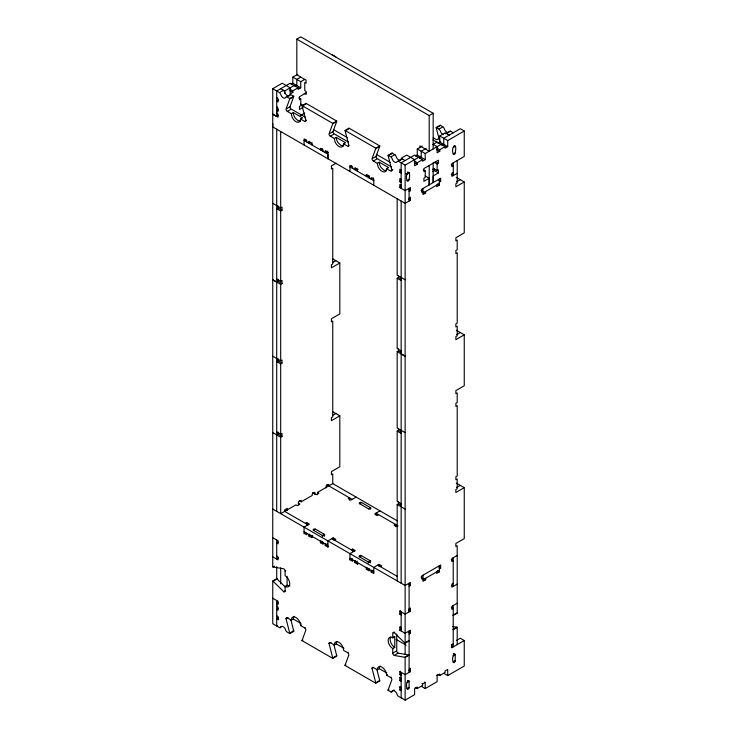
<?xml version="1.0" encoding="UTF-8"?>
<svg xmlns="http://www.w3.org/2000/svg" width="737" height="737" viewBox="0 0 737 737"><rect width="100%" height="100%" fill="white"/><g stroke="black" fill="none" stroke-linecap="round" stroke-linejoin="round"><path stroke-width="1.11" d="M272.745 123.733L272.745 126.921L405.129 203.348L410.417 200.298L410.417 197.24L409.099 198.004M425.221 175.95L429.192 178.243L429.192 184.867L429.192 165.503M433.163 148.948L433.163 113.277L429.192 115.571L429.192 151.242L419.924 145.889L419.924 147.925M291.299 113.682L293.289 112.54L302.557 117.892L300.567 119.035L299.784 121.559A6.55 3.786 60 0 1 292.092 117.109L291.299 113.682L287.329 111.398A1.87 1.078 60 0 1 286.002 109.104L289.733 98.951A1.879 1.087 60 0 0 289.788 98.546L293.759 96.252L290.581 94.483L289.724 94.944A3.749 2.165 60 0 1 287.218 95.534A3.749 2.165 60 0 1 284.722 92.051M334.303 138.51L336.284 137.368L345.552 142.72L343.571 143.862L342.788 146.387A6.55 3.786 60 0 1 335.086 141.937L334.303 138.51L330.333 136.216A1.87 1.078 60 0 1 329.006 133.931L332.737 123.779A1.879 1.087 60 0 0 332.792 123.374L336.763 121.08L306.048 103.346L302.078 105.64A1.889 1.087 60 0 0 302.133 106.11L305.864 120.564A1.87 1.078 60 0 1 304.538 121.329L300.567 119.035M377.307 163.338L379.288 162.195L388.556 167.548L386.575 168.69L385.792 171.214A6.55 3.786 60 0 1 378.09 166.765L377.307 163.338L373.337 161.044A1.87 1.078 60 0 1 372.01 158.75L375.741 148.607A1.879 1.087 60 0 0 375.796 148.201L379.767 145.908L349.052 128.174L345.082 130.467A1.889 1.087 60 0 0 345.137 130.937L348.868 145.392L348.205 145.769M409.099 687.851C406.87 692.752 405.691 684.664 407.11 682.444A1.4 0.811 -60 0 1 408.105 680.721A1.4 0.811 -60 0 1 409.099 681.301L409.099 687.851L408.105 687.28M455.208 661.236C452.988 666.128 451.799 658.04 453.227 655.819A1.4 0.811 -60 0 1 454.213 654.097A1.4 0.811 -60 0 1 455.208 654.677L455.208 661.236L454.213 660.656M286.665 108.717L289.973 106.81L293.704 96.658A1.879 1.087 60 0 0 293.759 96.252M329.669 133.544L332.977 131.637L336.708 121.485A1.879 1.087 60 0 0 336.763 121.08M372.673 158.372L375.981 156.465L379.712 146.313A1.879 1.087 60 0 0 379.767 145.908M333.907 644.783L336.708 655.626A1.87 1.078 60 0 1 336.763 656.096L332.792 658.39L302.078 640.656A1.87 1.078 60 0 1 302.133 640.25L305.864 630.098A1.87 1.078 60 0 0 304.538 627.813L300.567 625.52A6.55 3.786 60 0 0 295.933 617.495A6.55 3.786 60 0 0 291.299 620.167L287.329 617.873A1.87 1.078 60 0 0 286.002 618.638L289.733 633.092A1.87 1.078 60 0 1 289.788 633.562L293.759 631.268A1.87 1.078 60 0 0 293.704 630.798L290.912 619.955M376.911 669.611L379.712 680.454A1.87 1.078 60 0 1 379.767 680.924L375.796 683.217L345.082 665.483A1.87 1.078 60 0 1 345.137 665.078L348.859 654.926A1.87 1.078 60 0 0 347.542 652.632L343.571 650.347A6.55 3.786 60 0 0 338.937 642.314A6.55 3.786 60 0 0 334.303 644.995L330.333 642.701A1.87 1.078 60 0 0 329.006 643.465L332.737 657.92A1.87 1.078 60 0 1 332.792 658.39M415.272 687.409L417.262 688.561L417.262 687.031L414.609 688.561L414.609 694.669L405.129 700.15L398.358 696.244A1.87 1.078 60 0 1 397.114 694.503A3.74 2.165 60 0 0 394.617 691.03A3.74 2.165 60 0 0 392.121 691.619A1.87 1.078 60 0 1 390.877 691.923L388.086 690.311A1.87 1.078 60 0 1 388.141 689.906L391.863 679.754A1.87 1.078 60 0 0 390.546 677.46L386.566 675.166A6.55 3.786 60 0 0 381.941 667.142A6.55 3.786 60 0 0 377.307 669.822L373.327 667.529A1.87 1.078 60 0 0 372.01 668.293L375.741 682.748A1.87 1.078 60 0 1 375.796 683.217M445.249 133.738L446.106 133.277L449.294 135.055M304.224 93.359L306.076 94.428L306.076 91.37L304.759 90.605L304.759 82.452L306.076 83.217L306.076 80.158L296.818 74.815L296.818 39.144L300.788 36.85L433.163 113.277M285.081 586.827L277.094 578.987A1.87 1.078 60 0 0 276.716 578.702L272.745 580.996A1.87 1.078 60 0 1 273.123 581.281L283.773 591.737A1.87 1.078 60 0 0 285.099 590.973L285.099 586.385A6.55 3.786 60 0 0 289.733 583.713A6.55 3.786 60 0 0 285.099 575.689L285.099 571.101A1.87 1.078 60 0 0 283.773 568.807L273.123 566.965A1.87 1.078 60 0 1 272.745 566.808L272.745 88.707L282.234 83.226L290.175 87.814L290.175 93.931L292.819 92.401L292.819 90.872L298.117 87.814L298.117 89.343L300.76 87.814L300.76 81.696L292.819 77.118L292.819 83.226L300.76 87.814M292.819 77.118L297.785 74.253M300.76 77.118L296.79 79.412L296.79 85.52L295.03 86.542M291.06 84.248L292.819 83.226M280.171 92.226L283.478 90.319L284.731 92.061M280.686 88.707L284.657 91.001L294.146 85.52M300.76 81.696L304.74 79.412M277.379 97.754L276.716 98.132L278.042 98.896L278.042 101.955L276.716 101.19L278.706 100.048M272.745 88.707L279.507 92.613L280.76 94.354A3.749 2.165 60 0 0 283.248 97.828A3.749 2.165 60 0 0 285.753 97.229L290.304 95.027M289.733 98.951L293.04 97.044M277.711 106.985L276.716 107.556L278.042 108.321L278.042 111.379L276.716 110.614L278.374 109.656M306.26 92.798L299.462 96.722L299.462 99.781L300.788 99.016L300.788 105.64L299.462 106.404L299.462 109.463L302.99 107.418M277.379 113.037L276.716 113.415L278.042 114.18L278.042 117.238L272.745 114.18L276.716 116.474L278.485 115.46M287.329 111.398L290.636 109.481M302.796 105.732L306.104 103.816A1.889 1.087 60 0 1 306.048 103.346M300.337 115.58L304.759 113.028M305.201 120.951L306.528 120.186M332.737 123.779L336.044 121.872M305.837 139.404L304.077 140.426L327.901 154.18L327.901 158.768L327.901 152.651L325.257 151.122L325.257 152.651L327.735 151.223M310.581 142.269L308.932 143.227L308.932 141.697L309.595 141.32M308.932 141.697L311.576 143.227L312.239 142.84M312.571 144.185L311.576 144.756L311.576 143.227M330.333 136.216L333.64 134.309M346.464 130.173L349.108 128.643A1.889 1.087 60 0 1 349.052 128.174M322.391 148.708L320.402 149.851L320.402 148.321L323.046 149.851L323.046 151.38M325.257 151.122L325.92 150.744M327.901 152.651L328.564 152.273M336.09 163.209L331.429 165.899L331.429 168.957L332.755 168.193L332.755 263.984L331.429 264.749L331.429 267.807L339.821 262.971L339.821 313.925L331.429 318.762L331.429 321.82L332.755 321.056L332.755 416.847L331.429 417.612L331.429 420.67L339.821 415.834L339.821 466.779L331.429 471.625L331.429 474.683L332.755 473.919L332.755 483.601L317.536 492.39L317.536 494.684M272.764 203.338L280.686 207.935L282.013 207.171L282.013 210.229L280.686 210.994L276.716 208.7L278.042 207.935L282.013 210.229M375.741 148.607L379.048 146.7M351.733 165.899L349.964 166.921L373.797 180.676M357.307 168.285L354.819 169.722L354.819 168.193L355.483 167.815M354.819 168.193L357.473 169.722L358.127 169.344M373.337 161.044L376.644 159.137M386.575 168.69L390.546 170.984A1.87 1.078 60 0 0 391.863 170.219L388.141 155.765A1.889 1.087 60 0 1 388.086 155.295L392.056 153.001L395.235 154.908L396.091 156.355A3.749 2.165 60 0 0 398.588 159.837A3.749 2.165 60 0 0 401.085 159.238L402.338 158.934M440.662 142.048L439.998 142.425L436.276 127.971A1.889 1.087 60 0 1 436.221 127.501L440.192 125.207L443.37 127.114L444.227 128.56A3.749 2.165 60 0 0 447.506 132.356M389.458 155L391.283 153.95M391.448 153.858L392.112 153.471A1.889 1.087 60 0 1 392.056 153.001M436.276 127.971L438.257 126.828M438.92 126.442L439.584 126.064M391.531 156.53L394.848 154.613M436.221 127.501L439.012 129.113L442.32 127.206M368.279 175.203L366.298 176.346L366.298 174.816L366.952 174.439M366.298 174.816L368.942 176.346L369.606 175.968M417.262 148.957L425.203 153.545L425.203 159.662L417.262 155.074L417.262 148.957L422.227 146.092M451.237 164.756L453.227 165.899L451.901 166.663L451.901 163.605L464.255 156.474L464.255 131.002L447.709 140.555L447.709 146.663L439.768 142.075L439.768 135.967L445.277 132.78L449.257 135.074M369.606 177.488L368.942 177.875L368.942 176.346M388.086 155.295L391.264 157.202L392.121 158.648A3.749 2.165 60 0 0 394.617 162.122A3.749 2.165 60 0 0 397.114 161.532L401.674 159.321M447.156 133.056L450.473 131.149L453.264 132.761M438.681 138.602L436.691 139.754L433.163 137.718M373.466 177.81L371.144 179.146L371.144 177.617L373.797 179.146L373.797 185.263M426.198 148.386L421.232 151.251L421.232 157.368L419.464 158.381M432.702 144.627L437.115 142.075L445.056 146.663L445.056 148.192L447.709 146.663M415.493 156.087L417.262 155.074M437.999 143.098L439.768 142.075M391.2 170.597L392.858 169.648M405.129 654.511L405.129 165.134L418.588 157.368M425.203 153.545L441.085 144.369M441.97 145.392L443.738 144.369L443.738 138.261L460.284 128.708L464.255 131.002M401.158 169.98L399.832 169.215L399.832 172.274L401.49 171.316M414.286 160.998L417.262 162.711L422.559 159.662L422.559 161.191L425.203 159.662M436.783 147.999L439.768 149.722L445.056 146.663M417.262 162.711L417.262 164.24L414.609 165.77L414.609 159.662L406.667 155.074L401.158 158.262L405.129 160.546M439.768 149.722L439.768 151.251L437.115 152.78L437.115 146.663L433.144 144.369M453.264 147.538L455.245 146.387L454.259 145.815M401.158 179.404L399.832 178.64L399.832 181.698L401.49 180.74M407.11 180.547L409.099 179.404C411.642 166.94 404.226 173.517 407.11 180.547A1.4 0.811 -60 0 0 408.105 181.127A1.4 0.811 -60 0 0 409.099 179.404M453.264 153.904L455.245 152.762C457.723 140.316 450.353 146.912 453.227 153.922A1.4 0.811 -60 0 0 454.213 154.503A1.4 0.811 -60 0 0 455.208 152.78M429.192 178.243L423.895 181.302L423.895 178.243L425.221 177.479L425.221 170.855L423.895 171.62L423.895 168.561L438.46 160.159L438.46 163.218L437.133 163.983L434.157 162.26M409.099 191.38L410.417 190.616L410.417 187.557L405.129 190.616L399.832 187.557L401.49 186.599M432.72 171.62L434.489 170.606L434.489 168.561M433.163 168.312L437.133 170.606L438.46 169.842L438.46 172.891L433.163 175.95L433.163 182.573L433.163 162.794M453.227 172.522L451.901 173.287L451.901 176.346L457.235 173.269M439.335 182.076L440.662 181.311L440.662 178.253L421.684 189.206L421.684 192.265L423.01 191.5L421.02 190.349M423.001 193.03L439.326 183.605M425.654 191.5L425.654 193.03L423.01 194.559L423.001 188.451M439.326 179.017L439.335 185.134L436.682 186.654L436.682 185.134M276.716 282.078L278.042 281.313L282.013 283.607L282.013 280.548L280.686 281.313L276.716 279.019M456.562 181.809L460.284 179.662M276.734 282.068L272.745 279.784L280.686 284.371L282.013 283.607M452.85 615.183A1.87 1.078 60 0 0 453.227 615.469L457.198 613.175L457.198 545.758L455.871 546.522L455.871 543.464L464.255 538.627L464.255 487.673L455.871 492.509L455.871 489.46L457.198 488.695L457.198 479.013L455.89 479.769L455.89 476.71L457.216 475.945L457.216 405.626L455.89 406.391L455.89 403.332L457.198 402.577L457.198 392.904L455.871 393.659L455.871 390.61L464.255 385.764L464.255 334.81L455.871 339.656L455.871 336.597L457.198 335.832L457.198 326.15L455.89 326.906L455.89 323.847L457.216 323.082L457.216 252.763L455.89 253.528L455.89 250.469L457.198 249.723L457.198 240.041L455.871 240.806L455.871 237.747L464.255 232.901L464.255 181.947L455.871 186.793L455.871 183.734L457.198 182.969L457.235 160.528M333.05 262.289L335.842 260.677M401.158 350.858L397.179 348.573L397.179 278.254L398.505 277.49L401.481 279.212M272.764 356.201L280.686 360.798L282.013 360.034L282.013 363.092L280.686 363.857L276.716 361.563L278.042 360.798L282.013 363.092M405.147 432.628L397.179 428.059L397.179 351.623L398.505 350.858L401.481 352.581M401.158 353.917L405.147 356.201L397.179 351.623M272.764 432.628L280.686 437.225L282.013 436.47L282.013 433.411L280.686 434.176L276.716 431.882M276.716 434.941L278.042 434.176L282.013 436.47M456.562 334.672L460.284 332.516M333.05 415.152L335.842 413.54M401.158 503.721L397.179 501.427L397.179 431.117L398.505 430.353L401.481 432.066M299.222 500.672L301.203 501.814L312.239 495.448L312.239 493.919L314.883 492.39L314.883 494.426M305.394 523.344L306.721 522.579L309.374 524.108L304.077 527.167L304.077 533.275L306.721 534.804L306.721 533.275M356.146 497.097L350.849 500.156L348.205 498.627L349.522 497.862L349.522 500.156M278.374 542.128L276.716 543.086L278.042 543.851L278.042 540.792L272.745 537.734M304.077 533.275L305.726 532.326M315.547 529.203A1.4 0.811 0 0 0 313.566 529.203A1.4 0.811 0 0 0 313.566 530.345L315.547 529.203L324.372 534.297L324.372 536.333M359.674 503.721L361.664 502.579L370.49 507.673L370.49 508.816A1.4 0.811 0 0 1 368.5 508.816L359.674 503.721A1.4 0.811 0 0 1 359.674 502.579A1.4 0.811 0 0 1 361.664 502.579M309.586 534.168L308.932 534.555L308.932 536.075L311.576 537.605L312.239 537.227M308.932 536.075L310.581 535.126M312.571 535.504L311.576 536.075L311.576 537.605M278.485 558.121L276.716 559.134L276.716 540.028M368.5 508.816L370.49 507.673A1.4 0.811 0 0 1 370.49 508.816M272.745 566.808L273.409 566.421M273.123 566.965L274.45 566.2M321.065 540.792L320.402 541.179L320.402 542.699L323.046 544.228L323.046 542.699M320.402 542.699L322.714 541.363M334.524 540.157L335.842 539.392L333.198 537.863L327.901 540.921L327.901 547.038L328.564 546.651M379.97 510.861L374.682 513.919L377.326 515.439L378.652 514.684M325.92 543.593L325.257 543.98L325.257 545.509L327.901 547.038M325.257 545.509L327.735 544.072M397.179 580.922L397.179 504.486L398.505 503.721L401.481 505.444M285.099 571.101L285.763 570.714M273.786 580.894L277.094 578.987M405.129 509.074L397.179 504.486M285.099 586.385L287.089 585.242A6.55 3.786 60 0 0 289.936 585.749M456.562 487.535L460.284 485.379M351.291 549.839L352.618 549.074L355.262 550.603L349.964 553.662L349.964 559.77L352.618 561.299L352.618 559.77M283.773 591.737L285.763 590.586M349.964 559.77L352.286 558.434M278.374 602.636L276.716 603.594L278.042 604.358L278.042 601.3L272.745 598.241M361.443 555.698A1.4 0.811 0 0 0 359.453 555.698A1.4 0.811 0 0 0 359.453 556.84L361.443 555.698L370.269 560.793L370.269 562.828M355.483 560.664L354.819 561.05L354.819 562.58L357.473 564.1L358.127 563.722M277.379 606.017L276.716 606.394L278.042 607.159L278.042 610.218L276.716 609.453L278.042 608.688M354.819 562.58L357.307 561.143M278.374 617.928L276.716 618.877L278.042 619.642L278.706 619.264M366.952 567.287L366.298 567.674L366.298 569.204L368.942 570.724L369.606 570.346M366.298 569.204L367.947 568.245M369.606 568.817L368.942 569.204L368.942 570.724M380.412 566.652L381.738 565.887L379.094 564.358L373.797 567.416L373.797 573.533L371.144 572.004L371.144 570.475L371.807 570.088M286.002 618.638L287.992 617.495M277.379 625.63L276.716 626.017L276.716 600.535M371.144 572.004L373.631 570.567M291.299 620.167L293.289 619.016A6.55 3.786 60 0 1 294.266 616.298M280.171 627.242L280.834 626.865M300.567 625.52L301.562 624.939M290.396 632.705L293.704 630.798M304.538 627.813L305.201 627.427M302.133 640.25L302.796 639.873M302.078 640.656L302.741 640.278M457.198 555.44L451.901 558.499L451.901 561.557L453.227 560.793L451.237 559.641M409.099 586.265L410.417 585.5L410.417 582.451L405.129 585.5L272.745 509.074M439.335 568.807L440.662 568.043L440.662 564.993L421.684 575.947L421.684 579.006L423.01 578.241L421.02 577.089M423.001 579.77L439.326 570.346M425.654 578.241L425.654 579.77L423.01 581.3L423.001 575.182M439.326 565.758L439.335 571.866L436.682 573.395L436.682 571.866M329.006 643.465L330.996 642.314M334.303 644.995L336.284 643.843A6.55 3.786 60 0 1 336.846 641.623M401.158 614.934L399.832 614.17L399.832 611.111L400.495 610.724M399.832 614.17L401.481 613.212M409.099 608.817L410.417 608.053L410.417 611.111L405.129 614.17L399.832 611.111M453.227 583.336L451.901 584.1L451.901 587.159L457.198 584.1M333.4 657.533L336.708 655.626M347.542 652.632L348.205 652.254M409.099 634.041L410.417 633.276L410.417 630.218L405.129 633.276L399.832 630.218L399.832 627.159L400.495 626.772M393.429 632.88L394.756 632.116M399.832 630.218L401.481 629.26M345.137 665.078L345.8 664.691M392.766 648.551A6.55 3.786 60 0 1 388.141 640.527A6.55 3.786 60 0 1 392.766 637.846L394.756 636.704L394.756 647.399L392.766 648.551L392.766 653.129A1.87 1.078 60 0 0 394.092 655.423L404.751 657.275A1.87 1.078 60 0 1 405.129 657.422L409.099 655.138A1.87 1.078 60 0 0 408.722 654.981L398.063 653.129L394.756 655.046M345.082 665.483L345.745 665.096M457.198 603.207L451.901 606.265L451.901 609.324L453.227 608.559L451.237 607.417M405.405 642.572L408.722 640.656M453.504 614.805L454.167 614.418M454.83 614.041L455.494 613.654M409.099 640.941L405.129 643.235A1.87 1.078 60 0 1 404.751 642.95L394.092 632.493A1.87 1.078 60 0 0 392.766 633.258L392.766 637.846M392.766 653.129L396.082 651.222M372.01 668.293L373.659 667.335M377.307 669.822L379.288 668.671A6.55 3.786 60 0 1 380.264 665.953M404.751 657.275L408.058 655.359M453.504 629.122L456.82 627.205A1.87 1.078 60 0 1 457.198 627.362L457.198 644.608M457.198 627.362L453.227 629.656A1.87 1.078 60 0 0 452.85 629.499M386.566 675.166L387.561 674.595M376.395 682.361L379.712 680.454M401.158 675.442L399.832 674.677L399.832 671.619L400.495 671.232M390.546 677.46L391.2 677.082M456.479 640.435L460.284 638.242L464.255 640.536L464.255 666.008L447.709 675.562L443.738 673.268M399.832 674.677L401.481 673.719M409.099 669.325L410.417 668.56L410.417 671.619L405.129 674.677L399.832 671.619M451.237 644.23L451.901 644.608L453.227 643.843M401.158 681.301L399.832 680.537L399.832 677.478L400.495 677.091M451.237 647.289L451.901 647.666L464.255 640.536M399.832 680.537L401.481 679.578M388.141 689.906L388.795 689.519M388.086 690.311L388.74 689.924M390.877 691.923L394.184 690.007M407.11 682.444L409.099 681.301L407.773 680.537M453.227 655.819L455.208 654.677L453.227 653.526M401.158 690.726L399.832 689.961L399.832 686.902L400.495 686.516M399.832 689.961L401.481 689.003M407.11 688.809L409.099 687.667M453.227 662.185L455.208 661.043M421.896 683.586L422.559 683.973L425.203 682.444L425.203 688.561L421.232 686.267M436.451 675.184L437.115 675.562L439.768 674.033L439.768 675.562L437.778 674.419M401.812 697.478L401.158 697.856L401.158 672.384M417.262 688.561L422.559 685.502L422.559 683.973M439.768 675.562L445.056 672.513L445.056 670.983L447.709 669.454L447.709 675.562M425.203 688.561L437.115 681.679L437.115 675.562M300.641 121.117L297.923 120.564L295.196 117.975A6.559 3.786 60 0 1 293.289 112.54M343.645 145.944L340.918 145.392L338.2 142.794A6.559 3.786 60 0 1 336.284 137.368M386.649 170.772L383.922 170.219L381.195 167.621A6.559 3.786 60 0 1 379.288 162.195M452.555 626.468L456.82 627.205M450.473 131.149L449.22 131.444A3.749 2.165 60 0 1 448.253 132.365M331.871 54.566L335.842 56.86M296.818 39.144L429.192 115.571M439.768 135.967L447.709 140.555M432.941 139.883L438.681 143.19M436.783 149.528L439.768 151.251M435.484 161.495L438.46 163.218M451.302 174.429L453.264 175.563L453.264 162.822M456.314 177.368L464.255 181.947M298.117 87.814L290.175 83.226L276.716 91.001L276.716 116.474M422.559 159.662L414.609 155.074L401.158 162.84L401.158 188.322M432.499 169.455L438.46 172.891M289.844 89.149L292.819 90.872M289.844 90.679L292.819 92.401M414.286 162.527L417.262 164.24M298.798 97.864L300.788 99.016M423.241 169.713L425.221 170.855M438.672 180.16L440.662 181.311M300.788 104.11L303.764 105.824M286.997 96.934L289.788 98.546M302.078 105.64L332.792 123.374M345.082 130.467L375.796 148.201M398.367 161.228L405.129 165.134M437.345 183.983L439.335 185.134M408.105 172.274L409.099 172.845M407.331 172.016L409.099 173.029L407.11 174.181L406.115 173.61M333.64 129.703L347.578 137.745M376.441 154.411L390.38 162.453M305.643 117.376L291.299 109.104A1.87 1.078 60 0 1 289.973 106.81M348.647 142.204L334.303 133.931A1.87 1.078 60 0 1 332.977 131.637M391.642 167.032L377.307 158.75A1.87 1.078 60 0 1 375.981 156.465M399.832 172.274L401.158 173.029M343.571 143.862L347.542 146.156A1.87 1.078 60 0 0 348.868 145.392M423.664 191.878L425.654 193.03M399.832 181.698L401.158 182.463M401.158 185.263L399.832 184.499L399.832 187.557M408.768 189.658L410.417 190.616M408.436 199.147L410.417 200.298M405.147 279.774L397.179 275.196L397.179 198.769M397.179 278.254L401.158 280.548M332.866 258.954L339.821 262.971M456.314 330.222L464.255 334.81M397.179 431.117L401.158 433.411M332.866 411.817L339.821 415.834M456.314 483.085L464.255 487.673M332.645 483.536L397.243 520.829M326.721 484.697L352.175 499.391M398.063 525.886L375.999 513.155L375.999 515.191M396.746 526.651L394.092 525.122L395.419 524.357L395.419 526.651M317.536 492.39L318.854 493.154L316.21 494.684L312.506 492.537M438.672 566.9L440.662 568.043M437.345 570.724L439.335 571.866M451.459 585.381L453.227 586.394L453.227 557.734M298.034 503.039L299.885 504.108L297.232 505.637L295.915 504.873L280.686 513.661L280.686 437.225M423.664 578.619L425.654 579.77M284.546 511.303L308.048 524.873M331.871 538.627L353.935 551.368M377.768 565.122L397.344 576.426M408.768 584.552L410.417 585.5M313.566 530.345L322.391 535.44A1.4 0.811 0 0 0 324.372 535.44A1.4 0.811 0 0 0 324.372 534.297L322.391 535.44L322.391 536.591M359.453 556.84L368.279 561.935A1.4 0.811 0 0 0 370.269 561.935A1.4 0.811 0 0 0 370.269 560.793L368.279 561.935L368.279 563.086M304.077 531.746L327.901 545.509M349.964 558.241L373.797 572.004M408.436 609.96L410.417 611.111M451.459 645.888L453.227 646.902L453.227 605.501M276.716 556.076L278.042 556.84L278.042 559.899L272.745 556.84M399.832 627.159L401.158 627.924M408.436 632.125L410.417 633.276M396.055 639.375L406.059 645.151M409.763 668.173L410.417 668.56M408.768 670.661L410.417 671.619M424.54 682.066L425.203 682.444M399.832 677.478L401.158 678.243M293.289 619.016L301.009 623.474M336.284 643.843L344.013 648.302M379.288 668.671L386.787 673.001M276.716 615.819L278.042 616.583L278.042 619.642M399.832 686.902L401.158 687.667M293.059 630.863L293.759 631.268M289.788 633.562L286.997 631.95A1.87 1.078 60 0 1 285.744 630.209A3.74 2.165 60 0 0 283.248 626.726A3.74 2.165 60 0 0 280.76 627.325A1.87 1.078 60 0 1 279.507 627.629L272.745 623.723L272.745 580.996M439.012 129.113L440.256 130.854A3.749 2.165 60 0 0 443.536 134.65M451.901 644.608L451.901 647.666M437.133 163.983L437.133 170.606M409.099 188.322L409.099 201.054M409.099 583.216L409.099 611.876M409.099 630.983L409.099 672.384M405.129 657.422L405.129 700.15M401.158 201.063L401.158 583.216M401.158 611.876L401.158 630.983M398.505 275.454L398.505 277.49M398.505 348.822L398.505 350.858M398.505 428.308L398.505 430.353M398.505 501.685L398.505 503.721M396.746 633.949L396.746 650.845A1.87 1.078 60 0 0 398.063 653.129M379.094 564.358L379.094 566.652M357.473 169.722L357.473 171.251M357.473 562.58L357.473 564.1M352.618 168.451L352.618 166.921L349.964 165.392L349.964 171.509M352.618 549.074L352.618 551.368M333.198 537.863L333.198 540.157M328.785 485.895L328.785 484.366L326.141 485.895L326.141 487.931M306.721 141.955L306.721 140.426L304.077 138.897L304.077 145.014M306.721 522.579L306.721 524.873M301.203 501.814L301.203 500.285L298.559 501.814L298.559 504.873M287.31 510.345L287.31 508.309L284.657 509.838L284.657 511.367M287.089 576.325L287.089 585.242M284.657 91.001L284.657 93.267M280.686 131.508L280.686 207.935M280.686 210.994L280.686 281.313M280.686 284.371L280.686 360.798M280.686 363.857L280.686 434.176M280.686 567.868L280.686 583.805M278.042 205.899L278.042 207.935M278.042 279.277L278.042 281.313M278.042 358.762L278.042 360.798M278.042 432.131L278.042 434.176M276.716 129.215L276.716 511.367M276.716 566.716L276.716 579.236M457.198 613.175A1.87 1.078 60 0 1 456.82 612.889M440.247 125.677A1.889 1.087 60 0 1 440.192 125.207M394.756 647.399A6.55 3.786 60 0 1 390.684 642.24A6.55 3.786 60 0 1 390.877 636.888M393.991 636.335A6.55 3.786 60 0 1 394.756 636.704"/></g></svg>
